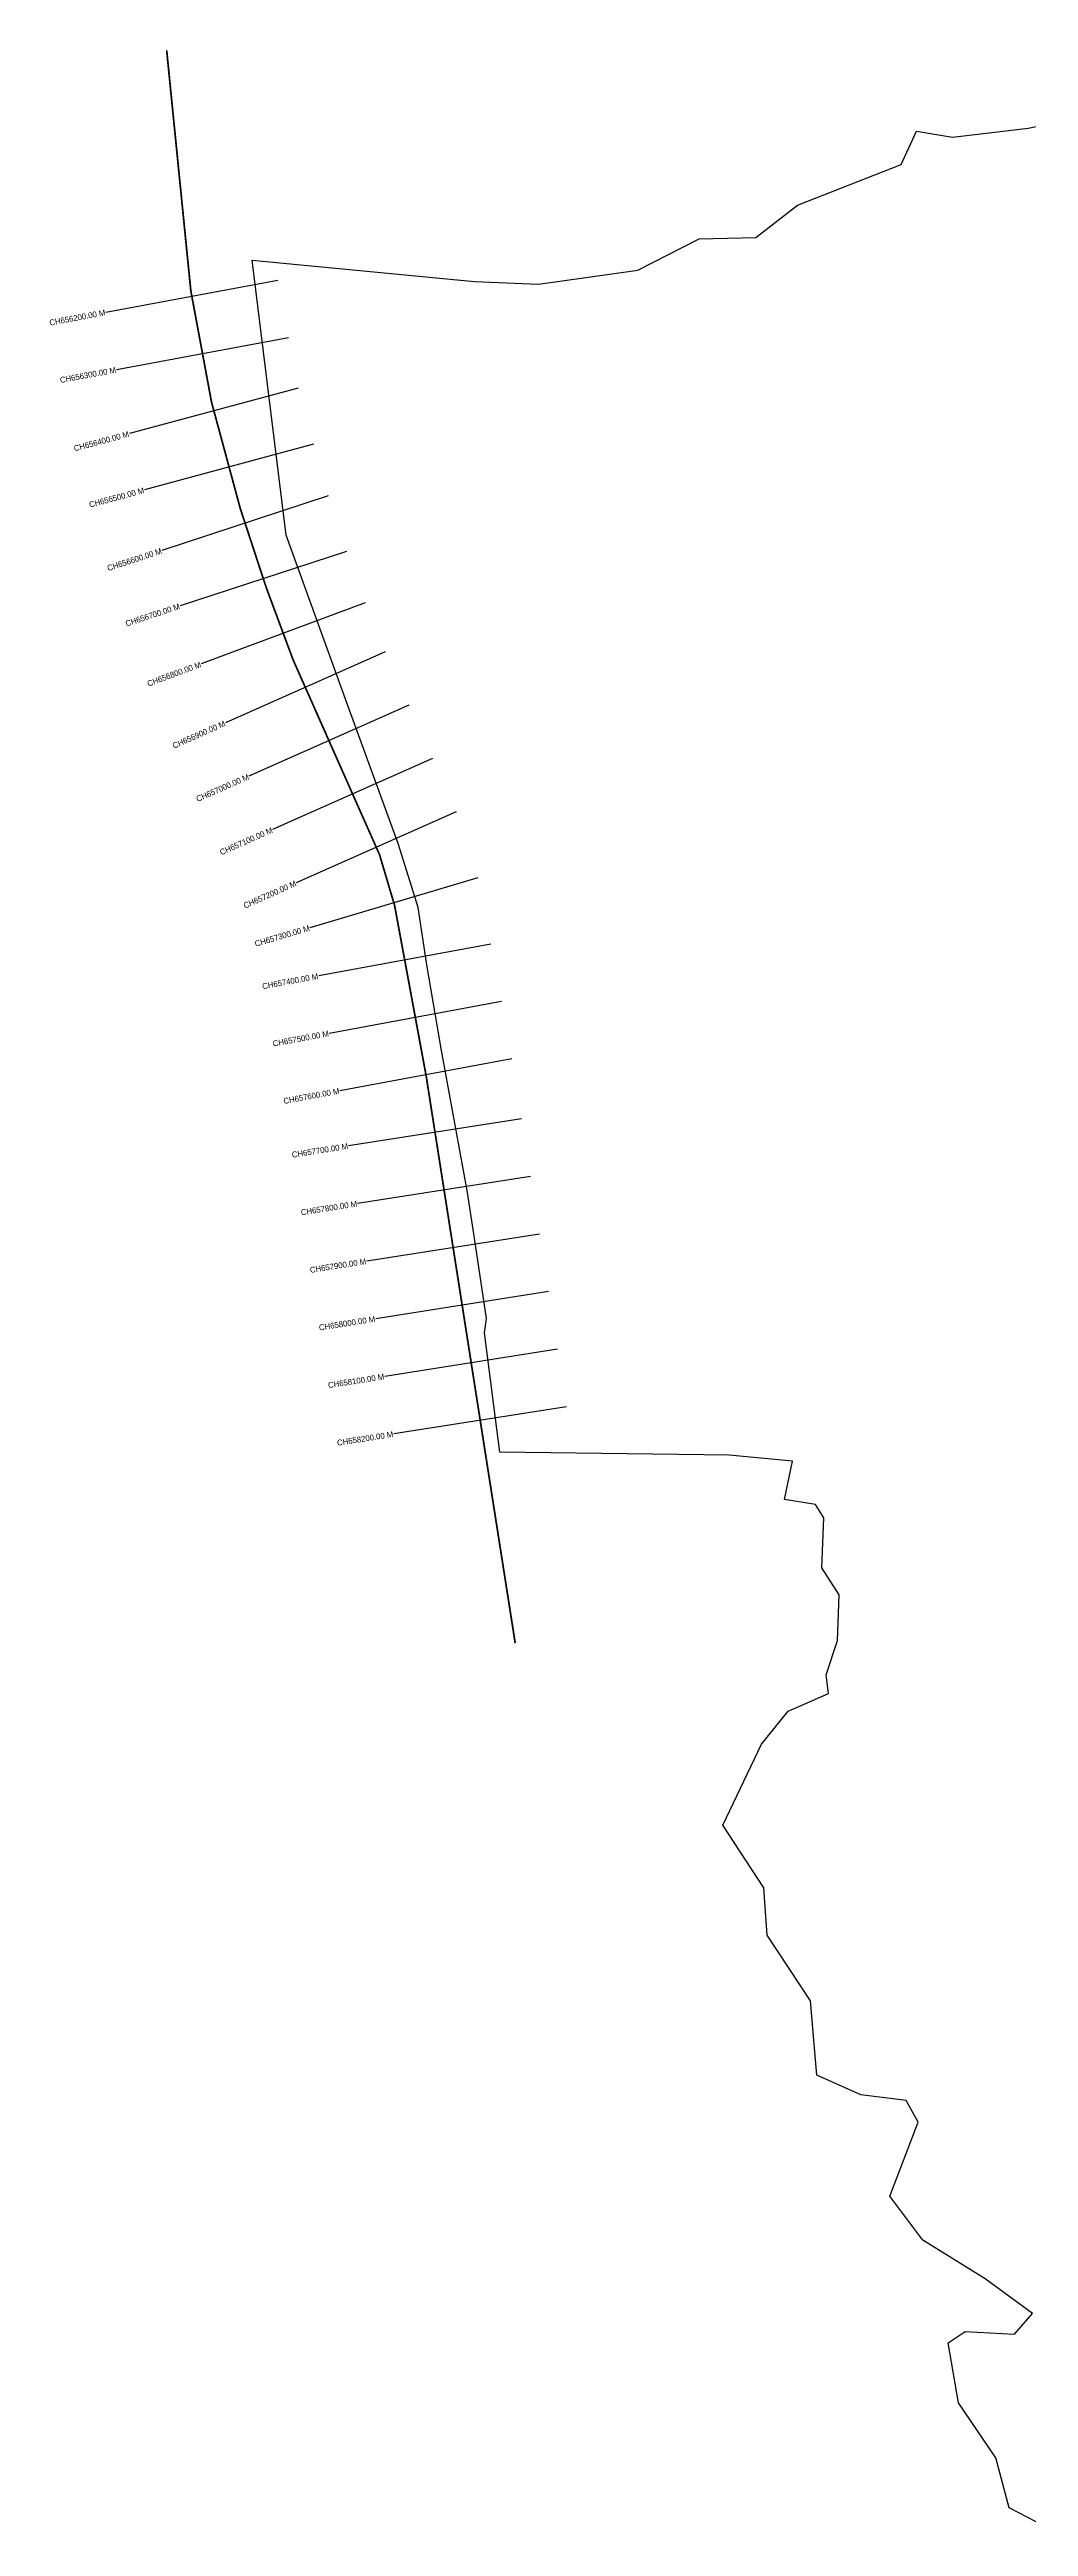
# Model space of a CAD drawing. Header units: metres. Extents: x 333189 to 337815, y 1785626 to 1790023.
# Drawn here: x 333189 to 334867, y 1785644 to 1789891 of the extents above; entities that cross this region are included whole.
import ezdxf
from ezdxf.enums import TextEntityAlignment as Align

# ---------------------------------------------------------------- set-up
doc = ezdxf.new("R2010")
doc.units = ezdxf.units.M
for name, color, linetype in [('CS', 134, 'Continuous'), ('CSMark', 6, 'Continuous'), ('NATURALLY PROTECTED', 3, 'Continuous')]:
    doc.layers.add(name, color=color, linetype=linetype)

msp = doc.modelspace()

# ---------------------------------------------------------------- linework, layer by layer
at = {"color": 3}
for points in [[(333536.2, 1789530.1), (333804.2, 1789504.2), (333917.1, 1789493.2), (334027.1, 1789489), (334197.1, 1789512.9), (334302.3, 1789566.6), (334399.6, 1789569.1), (334470.7, 1789624.5), (334648.5, 1789694.2), (334674.8, 1789751.5), (334736.9, 1789740.9), (334866.5, 1789756.4), (334969.9, 1789778.3)], [(334895.9, 1785643.7), (334833.8, 1785675.8), (334810.8, 1785761.5), (334747, 1785855.7), (334729.2, 1785958.3), (334758.3, 1785977.9), (334842.9, 1785973.5), (334874, 1786008.9), (334792.5, 1786068.2), (334685.6, 1786134.9), (334629.1, 1786209.8), (334677.6, 1786336.9), (334657.3, 1786374.4), (334579.7, 1786384), (334503.9, 1786417.4), (334493.1, 1786545.2), (334418.7, 1786657.6), (334413.3, 1786739.1), (334342.7, 1786846.2), (334409, 1786985.4), (334455.1, 1787041.6), (334523.9, 1787071.9), (334520.2, 1787104.1), (334539.5, 1787163.2), (334542.5, 1787241.3), (334512.5, 1787287.3), (334516.3, 1787373.5), (334501.9, 1787396.4), (334448.9, 1787404.7), (334462.6, 1787470.5), (334353.8, 1787480.5), (333960.7, 1787486), (333934.5, 1787690.3), (333937.6, 1787715.2), (333916.9, 1787852.7), (333904.5, 1787934.4), (333860.7, 1788175), (333835.7, 1788321.5), (333820.4, 1788419.8), (333786.7, 1788527.8), (333698.5, 1788771), (333594.2, 1789058.5), (333536.2, 1789530.1)]]:
    msp.add_lwpolyline(points, dxfattribs=at)
at = {"layer": 'CS'}
for p, q in [((333580, 1789495.3), (333285.1, 1789440.5)), ((333598.3, 1789397), (333303.3, 1789342.2)), ((333615.1, 1789310.7), (333325.5, 1789232.5)), ((333641.2, 1789214.2), (333351.6, 1789135.9)), ((333666.4, 1789125.7), (333381.3, 1789032.2)), ((333697.5, 1789030.7), (333412.5, 1788937.1)), ((333729.9, 1788942.3), (333448.7, 1788837.7)), ((333764.2, 1788858.3), (333490, 1788736.6)), ((333804.8, 1788766.9), (333530.5, 1788645.2)), ((333845.3, 1788675.4), (333571.1, 1788553.8)), ((333885.9, 1788584), (333611.6, 1788462.4)), ((333922.7, 1788470.6), (333635.1, 1788385.3)), ((333945, 1788357), (333650, 1788302.5)), ((333963.2, 1788258.7), (333668.2, 1788204.1)), ((333981.4, 1788160.4), (333686.4, 1788105.8)), ((333997.6, 1788057.6), (333701.3, 1788011)), ((334013.2, 1787958.8), (333716.8, 1787912.2)), ((334028.7, 1787860), (333732.3, 1787813.5)), ((334044.2, 1787761.2), (333747.8, 1787714.7)), ((334059.7, 1787662.4), (333763.3, 1787615.9)), ((334075.2, 1787563.6), (333778.8, 1787517.1))]:
    msp.add_line(p, q, dxfattribs=at)
at = {"layer": 'NATURALLY PROTECTED', "color": 2, "const_width": 3, "flags": 128}
msp.add_lwpolyline([(333389.4, 1789889.7), (333412.3, 1789661.6), (333430.8, 1789477.5), (333466.2, 1789287), (333515.6, 1789104.1), (333560, 1788968.8), (333606, 1788845), (333682.3, 1788672.9), (333754.4, 1788510.4), (333780.1, 1788423.8), (333834.3, 1788131.1), (333887.6, 1787791.6), (333933, 1787502), (333987, 1787158.4)], dxfattribs=at)

# ---------------------------------------------------------------- texts
at = {"layer": 'CSMark'}
for s, rotation, p in [('CH656200.00 M', 10.5223, (333284.1, 1789440.4)), ('CH656300.00 M', 10.5223, (333302.3, 1789342)), ('CH656400.00 M', 15.1202, (333324.5, 1789232.2)), ('CH656500.00 M', 15.1202, (333350.6, 1789135.7)), ('CH656600.00 M', 18.1629, (333380.4, 1789031.8)), ('CH656700.00 M', 18.1629, (333411.5, 1788936.8)), ('CH656800.00 M', 20.4059, (333447.8, 1788837.3)), ('CH656900.00 M', 23.9203, (333489.1, 1788736.2)), ('CH657000.00 M', 23.9203, (333529.6, 1788644.8)), ('CH657100.00 M', 23.9203, (333570.2, 1788553.4)), ('CH657200.00 M', 23.9203, (333610.7, 1788462)), ('CH657300.00 M', 16.5258, (333634.1, 1788385)), ('CH657400.00 M', 10.4788, (333649, 1788302.3)), ('CH657500.00 M', 10.4788, (333667.2, 1788204)), ('CH657600.00 M', 10.4788, (333685.4, 1788105.6)), ('CH657700.00 M', 8.9213, (333700.3, 1788010.9)), ('CH657800.00 M', 8.9213, (333715.8, 1787912.1)), ('CH657900.00 M', 8.9213, (333731.3, 1787813.3)), ('CH658000.00 M', 8.9213, (333746.8, 1787714.5)), ('CH658100.00 M', 8.9213, (333762.3, 1787615.7)), ('CH658200.00 M', 8.9213, (333777.8, 1787516.9))]:
    msp.add_text(s, height=10, rotation=rotation, dxfattribs=at).set_placement(p, align=Align.MIDDLE_RIGHT)

doc.saveas('drawing.dxf')
